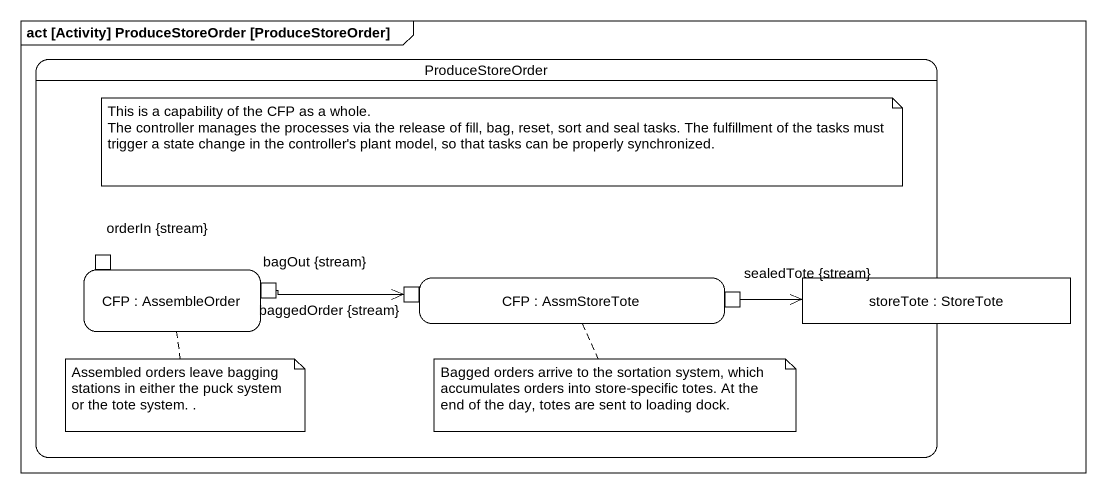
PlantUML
@startuml
mainframe act [Activity] ProduceStoreOrder [ProduceStoreOrder]
hide empty description
state ProduceStoreOrder {
  state "CFP : AssembleOrder" as CFP {
    state "orderIn {stream}" as orderIn_stream <<inputPin>>
    state "bagOut {stream}" as bagOut_stream <<outputPin>>
  }
  state "CFP : AssmStoreTote" as CFP_2 {
    state "baggedOrder {stream}" as baggedOrder_stream <<inputPin>>
    state "sealedTote {stream}" as sealedTote_stream <<outputPin>>
  }
  state "storeTote : StoreTote" as storeTote <<object>>
}
bagOut_stream -right-> baggedOrder_stream
sealedTote_stream -right-> storeTote
note as N1
  This is a capability of the CFP as a whole.
  The controller manages the processes via the release of fill, bag, reset, sort and seal tasks. The fulfillment of the tasks must trigger a state change in the controller's plant model, so that tasks can be properly synchronized.
end note
note bottom of CFP : Assembled orders leave bagging stations in either the puck system or the tote system. .
note bottom of CFP_2 : Bagged orders arrive to the sortation system, which accumulates orders into store-specific totes. At the end of the day, totes are sent to loading dock.
@enduml
